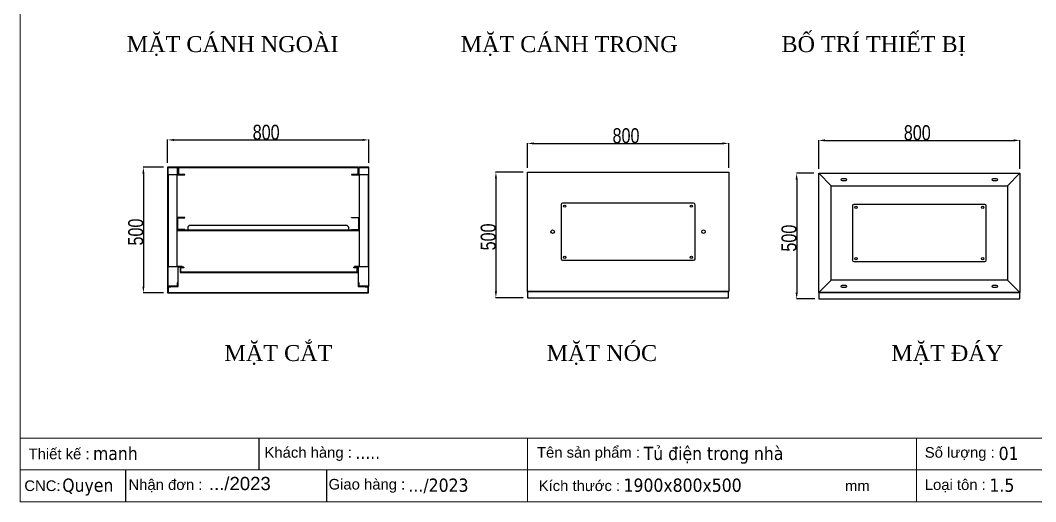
# Model space of a CAD drawing. Header units: inches. Extents: x 21 to 136330, y 8 to 58290.
# Drawn here: x 92382 to 96419, y 9104 to 11021 of the extents above; entities that cross this region are included whole.
import ezdxf
from ezdxf.enums import TextEntityAlignment as Align

# ---------------------------------------------------------------- set-up
doc = ezdxf.new("R2010")
doc.units = ezdxf.units.IN
doc.header["$MEASUREMENT"] = 0
doc.layers.add('0 KHUNG KT01', color=7, linetype='Continuous')
doc.layers.add('1-EMC-ACESS', color=4, linetype='Continuous')
doc.layers.add('0 TĂNG CỨNG', color=7, linetype='Continuous', lineweight=15)
doc.layers.add('@.DM. KÍCH THƯỚC', color=8, linetype='Continuous', transparency=0.2)
doc.layers.add('@.DM. KÍCH THƯỚC @ 1', color=8, linetype='Continuous', transparency=0.2)
doc.styles.add('ARIAL', font='arial.ttf')
doc.styles.add('roman', font='roman.shx', dxfattribs={"width": 0.8})
doc.styles.add('Tahoma (Input Text)', font='tahoma.ttf')
doc.dimstyles.new('Kích thước Duy Mạnh', dxfattribs={"dimtxt": 30, "dimasz": 25, "dimexe": 1.25, "dimexo": 20, "dimtad": 1, "dimdec": 1, "dimtxsty": 'roman', "dimcen": 2.5, "dimclrd": 8, "dimclre": 8, "dimclrt": 2, "dimadec": 0, "dimazin": 0, "dimtfac": 1, "dimtdec": 1, "dimtix": 1, "dimtmove": 0, "dimatfit": 3, "dimfxl": 1, "dimtfillclr": 1, "dimarcsym": 0})

# ---------------------------------------------------------------- blocks, each defined once
blk = doc.blocks.new('*D1589')
at = {"layer": '@.DM. KÍCH THƯỚC', "color": 8, "lineweight": -2, "transparency": 16777216}
for p, q in [((92950.4, 10435.6), (92869.8, 10435.6)), ((92950.4, 9935.6), (92869.8, 9935.6))]:
    blk.add_line(p, q, dxfattribs=at)
at = {"layer": '@.DM. KÍCH THƯỚC', "lineweight": -2, "transparency": 16777216}
blk.add_line((92871.1, 10410.6), (92871.1, 9960.6), dxfattribs=at)
at = {"layer": '@.DM. KÍCH THƯỚC', "transparency": 16777216}
for points in [[(92866.9, 10410.6), (92875.2, 10410.6), (92871.1, 10435.6)], [(92866.9, 9960.6), (92875.2, 9960.6), (92871.1, 9935.6)]]:
    blk.add_solid(points, dxfattribs=at)
at = {"layer": 'Defpoints', "color": 0, "transparency": 16777216}
for p in [(92970.4, 10435.6), (92871.1, 9935.6), (92970.4, 9935.6)]:
    blk.add_point(p, dxfattribs=at)
at = {"layer": '@.DM. KÍCH THƯỚC', "color": 2, "transparency": 16777216, "insert": (92810.4, 10123.9), "char_height": 60, "attachment_point": 1, "rotation": 90, "style": 'roman'}
blk.add_mtext('500', dxfattribs=at)
blk = doc.blocks.new('*D1590')
at = {"layer": '@.DM. KÍCH THƯỚC', "color": 8, "lineweight": -2, "transparency": 16777216}
for p, q in [((92967.4, 10452.6), (92967.4, 10545.5)), ((93767.4, 10452.6), (93767.4, 10545.5))]:
    blk.add_line(p, q, dxfattribs=at)
at = {"layer": '@.DM. KÍCH THƯỚC', "lineweight": -2, "transparency": 16777216}
blk.add_line((92992.4, 10544.2), (93742.4, 10544.2), dxfattribs=at)
at = {"layer": '@.DM. KÍCH THƯỚC', "transparency": 16777216}
for points in [[(92992.4, 10548.4), (92992.4, 10540.1), (92967.4, 10544.2)], [(93742.4, 10548.4), (93742.4, 10540.1), (93767.4, 10544.2)]]:
    blk.add_solid(points, dxfattribs=at)
at = {"layer": 'Defpoints', "color": 0, "transparency": 16777216}
for p in [(93767.4, 10544.2), (92967.4, 10432.6), (93767.4, 10432.6)]:
    blk.add_point(p, dxfattribs=at)
at = {"layer": '@.DM. KÍCH THƯỚC', "color": 2, "transparency": 16777216, "insert": (93305.7, 10604.8), "char_height": 60, "attachment_point": 1, "style": 'roman'}
blk.add_mtext('800', dxfattribs=at)
blk = doc.blocks.new('*D1601')
at = {"layer": '@.DM. KÍCH THƯỚC', "color": 8, "lineweight": -2, "transparency": 16777216}
for p, q in [((94398.2, 10433.2), (94398.2, 10531.7)), ((95198.2, 10433.2), (95198.2, 10531.7))]:
    blk.add_line(p, q, dxfattribs=at)
at = {"layer": '@.DM. KÍCH THƯỚC', "lineweight": -2, "transparency": 16777216}
blk.add_line((94423.2, 10530.5), (95173.2, 10530.5), dxfattribs=at)
at = {"layer": '@.DM. KÍCH THƯỚC', "transparency": 16777216}
for points in [[(94423.2, 10534.6), (94423.2, 10526.3), (94398.2, 10530.5)], [(95173.2, 10534.6), (95173.2, 10526.3), (95198.2, 10530.5)]]:
    blk.add_solid(points, dxfattribs=at)
at = {"layer": 'Defpoints', "color": 0, "transparency": 16777216}
for p in [(95198.2, 10530.5), (94398.2, 10413.2), (95198.2, 10413.2)]:
    blk.add_point(p, dxfattribs=at)
at = {"layer": '@.DM. KÍCH THƯỚC', "color": 2, "transparency": 16777216, "insert": (94736.5, 10591.1), "char_height": 60, "attachment_point": 1, "style": 'roman'}
blk.add_mtext('800', dxfattribs=at)
blk = doc.blocks.new('*D1602')
at = {"layer": '@.DM. KÍCH THƯỚC', "color": 8, "lineweight": -2, "transparency": 16777216}
for p, q in [((94381.2, 10416.2), (94271.5, 10416.2)), ((94381.2, 9916.2), (94271.5, 9916.2))]:
    blk.add_line(p, q, dxfattribs=at)
at = {"layer": '@.DM. KÍCH THƯỚC', "lineweight": -2, "transparency": 16777216}
blk.add_line((94272.7, 10391.2), (94272.7, 9941.2), dxfattribs=at)
at = {"layer": '@.DM. KÍCH THƯỚC', "transparency": 16777216}
for points in [[(94268.6, 10391.2), (94276.9, 10391.2), (94272.7, 10416.2)], [(94268.6, 9941.2), (94276.9, 9941.2), (94272.7, 9916.2)]]:
    blk.add_solid(points, dxfattribs=at)
at = {"layer": 'Defpoints', "color": 0, "transparency": 16777216}
for p in [(94401.2, 10416.2), (94272.7, 9916.2), (94401.2, 9916.2)]:
    blk.add_point(p, dxfattribs=at)
at = {"layer": '@.DM. KÍCH THƯỚC', "color": 2, "transparency": 16777216, "insert": (94212.1, 10104.5), "char_height": 60, "attachment_point": 1, "rotation": 90, "style": 'roman'}
blk.add_mtext('500', dxfattribs=at)
blk = doc.blocks.new('*D1603')
at = {"layer": '@.DM. KÍCH THƯỚC', "color": 8, "lineweight": -2, "transparency": 16777216}
for p, q in [((95536.3, 10411.4), (95467.3, 10411.4)), ((95540.3, 9911.4), (95467.3, 9911.4))]:
    blk.add_line(p, q, dxfattribs=at)
at = {"layer": '@.DM. KÍCH THƯỚC', "lineweight": -2, "transparency": 16777216}
blk.add_line((95468.6, 10386.4), (95468.6, 9936.4), dxfattribs=at)
at = {"layer": '@.DM. KÍCH THƯỚC', "transparency": 16777216}
for points in [[(95464.4, 10386.4), (95472.8, 10386.4), (95468.6, 10411.4)], [(95464.4, 9936.4), (95472.8, 9936.4), (95468.6, 9911.4)]]:
    blk.add_solid(points, dxfattribs=at)
at = {"layer": 'Defpoints', "color": 0, "transparency": 16777216}
for p in [(95556.3, 10411.4), (95468.6, 9911.4), (95560.3, 9911.4)]:
    blk.add_point(p, dxfattribs=at)
at = {"layer": '@.DM. KÍCH THƯỚC', "color": 2, "transparency": 16777216, "insert": (95408, 10099.7), "char_height": 60, "attachment_point": 1, "rotation": 90, "style": 'roman'}
blk.add_mtext('500', dxfattribs=at)
blk = doc.blocks.new('*D1604')
at = {"layer": '@.DM. KÍCH THƯỚC', "color": 8, "lineweight": -2, "transparency": 16777216}
for p, q in [((95556.3, 10429.7), (95556.3, 10543.7)), ((96356.3, 10429.7), (96356.3, 10543.7))]:
    blk.add_line(p, q, dxfattribs=at)
at = {"layer": '@.DM. KÍCH THƯỚC', "lineweight": -2, "transparency": 16777216}
blk.add_line((95581.3, 10542.4), (96331.3, 10542.4), dxfattribs=at)
at = {"layer": '@.DM. KÍCH THƯỚC', "transparency": 16777216}
for points in [[(95581.3, 10546.6), (95581.3, 10538.2), (95556.3, 10542.4)], [(96331.3, 10546.6), (96331.3, 10538.2), (96356.3, 10542.4)]]:
    blk.add_solid(points, dxfattribs=at)
at = {"layer": 'Defpoints', "color": 0, "transparency": 16777216}
for p in [(96356.3, 10542.4), (95556.3, 10409.7), (96356.3, 10409.7)]:
    blk.add_point(p, dxfattribs=at)
at = {"layer": '@.DM. KÍCH THƯỚC', "color": 2, "transparency": 16777216, "insert": (95894.6, 10603), "char_height": 60, "attachment_point": 1, "style": 'roman'}
blk.add_mtext('800', dxfattribs=at)
blk = doc.blocks.new('KHUNG KT1')
at = {"color": 7}
for p, q in [((7128, -4752), (0, -4752)), ((2294.1, -4752), (2294.1, -5040)), ((4052.8, -4752), (4052.8, -5040)), ((4848, -4896), (0, -4896))]:
    blk.add_line(p, q, dxfattribs=at)
blk.add_lwpolyline([(0, 0), (7128, 0), (7128, -5040), (0, -5040)], close=True, dxfattribs=at)
at = {"layer": '0 KHUNG KT01'}
for p, q in [((1077.9, -4752), (1077.9, -4896)), ((476.3, -4896), (476.3, -5040)), ((1385.1, -4896), (1385.1, -5040))]:
    blk.add_line(p, q, dxfattribs=at)
at = {"color": 2, "char_height": 48, "width": 2202.321, "attachment_point": 4, "style": 'ARIAL'}
for s, insert in [('  Thiết kế :', (0, -4824)), ('  Khách hàng :', (1066.9, -4824)), ('  Tên sản phẩm :', (2299.1, -4824)), ('  Số lượng :', (4052.8, -4824)), ('CNC:', (18.2, -4968)), ('  Nhận đơn :', (451.9, -4968)), ('  Giao hàng :', (1356.7, -4968)), ('  Kích thước :', (2307, -4968)), ('mm', (3729.5, -4968)), ('  Loại tôn :', (4052.8, -4968))]:
    blk.add_mtext(s, dxfattribs=dict(at, insert=insert))
at = {"color": 1, "style": 'Tahoma (Input Text)', "flags": 8}
for tag, p in [('#01', (328.9, -4851.1)), ('#03', (1514.7, -4846.3)), ('#05', (2819, -4851.1)), ('#07', (4424, -4851.1)), ('#09', (5172.9, -4851.1)), ('#02', (189.8, -4995.1)), ('#04', (1755.3, -4995.1)), ('#06', (2727.8, -4995.1)), ('#08', (4382.7, -4995.1)), ('#10', (5172.9, -4995.1))]:
    blk.add_attdef(tag, p, '', height=60, dxfattribs=at)
blk.add_attdef('#11', text='', height=60, dxfattribs=at).set_placement((6996, -4961.6), align=Align.CENTER)
at = {"layer": '0 TĂNG CỨNG', "color": 1, "style": 'ARIAL'}
blk.add_attdef('#12', (852.8, -4987.6), '', height=60, dxfattribs=at)

msp = doc.modelspace()

# ---------------------------------------------------------------- linework, layer by layer
for p, q in [((93007.4329, 10435.6171), (92967.4329, 10435.6171)), ((92967.4329, 10435.6171), (92967.4329, 9960.6171)), ((92968.9329, 9962.1171), (92968.9329, 10434.1171)), ((92968.9329, 10434.1171), (93005.9329, 10434.1171)), ((93005.9329, 10434.1171), (93005.9329, 10405.6171)), ((93007.4329, 10407.1171), (93007.4329, 10435.6171)), ((93005.9329, 10405.6171), (93035.9329, 10405.6171)), ((93035.9329, 10407.1171), (93007.4329, 10407.1171)), ((93035.9329, 10405.6171), (93035.9329, 10407.1171)), ((95606.2927, 10361.4288), (95556.2927, 10411.4288)), ((96356.2927, 10411.4288), (96306.2927, 10361.4288)), ((93007.4329, 9975.6171), (93005.9329, 9975.6171)), ((93005.9329, 9975.6171), (93005.9329, 9962.1171)), ((93007.4329, 9960.6171), (93007.4329, 9975.6171)), ((95556.2927, 9936.4288), (95606.2927, 9986.4288)), ((96306.2927, 9986.4288), (96356.2927, 9936.4288)), ((92967.4329, 9960.6171), (93007.4329, 9960.6171)), ((93005.9329, 9962.1171), (92968.9329, 9962.1171))]:
    msp.add_line(p, q)
for points in [[(93011.4329, 10408.1171), (93011.4329, 10434.1171), (93723.4329, 10434.1171), (93723.4329, 10408.1171), (93724.9329, 10408.1171), (93724.9329, 10435.6171), (93009.9329, 10435.6171), (93009.9329, 10408.1171)], [(93687.4329, 10185.6171), (93687.4429, 10185.6171), (93687.4429, 10184.1171)], [(93031.9329, 10037.1171), (93016.9329, 10037.1171), (93016.9329, 10017.1171), (93722.9329, 10017.1171), (93722.9329, 10037.1171), (93707.9329, 10037.1171)], [(93031.9329, 10035.6171), (93018.4329, 10035.6171), (93018.4329, 10018.6171), (93721.4329, 10018.6171), (93721.4329, 10035.6171), (93707.9329, 10035.6171), (93707.8622, 10035.6171), (93707.8622, 10037.1171), (93707.9329, 10037.1171), (93707.9329, 10035.6171)], [(92980.4329, 9959.1171), (92980.5036, 9959.1171), (92980.5036, 9957.6171), (92980.4329, 9957.6171), (92980.4329, 9959.1171), (92967.4329, 9959.1171), (92967.4329, 9935.6171), (93766.4329, 9935.6171), (93766.4329, 9959.1171), (93753.4329, 9959.1171)], [(92980.4329, 9957.6171), (92968.9329, 9957.6171), (92968.9329, 9937.1171), (93764.9329, 9937.1171), (93764.9329, 9957.6171), (93753.4329, 9957.6171), (93753.3622, 9957.6171), (93753.3622, 9959.1171), (93753.4329, 9959.1171), (93753.4329, 9957.6171)]]:
    msp.add_lwpolyline(points)
for points in [[(93765.9329, 9962.1171), (93728.9329, 9962.1171), (93728.9329, 9975.6171), (93727.4329, 9975.6171), (93727.4329, 9960.6171), (93767.4329, 9960.6171), (93767.4329, 10435.6171), (93727.4329, 10435.6171), (93727.4329, 10407.1171), (93698.9329, 10407.1171), (93698.9329, 10405.6171), (93728.9329, 10405.6171), (93728.9329, 10434.1171), (93765.9329, 10434.1171)], [(94398.1991, 10416.1881), (95198.1991, 10416.1881), (95198.1991, 9941.1881), (94398.1991, 9941.1881)], [(95556.2927, 10411.4288), (96356.2927, 10411.4288), (96356.2927, 9936.4288), (95556.2927, 9936.4288)], [(95606.2927, 10361.4288), (96306.2927, 10361.4288), (96306.2927, 9986.4288), (95606.2927, 9986.4288)], [(93024.9329, 10040.6171), (93007.9329, 10040.6171), (93007.9329, 9960.6171), (93009.4329, 9960.6171), (93009.4329, 10039.1171), (93024.9329, 10039.1171)], [(93031.9329, 10035.6171), (93032.0036, 10035.6171), (93032.0036, 10037.1171), (93031.9329, 10037.1171)], [(93709.9329, 10039.1171), (93725.4329, 10039.1171), (93725.4329, 9960.6171), (93726.9329, 9960.6171), (93726.9329, 10040.6171), (93709.9329, 10040.6171)], [(95197.1991, 9939.6881), (94398.1991, 9939.6881), (94398.1991, 9916.1881), (95197.1991, 9916.1881)], [(96355.2927, 9934.9288), (95556.2927, 9934.9288), (95556.2927, 9911.4288), (96355.2927, 9911.4288)]]:
    msp.add_lwpolyline(points, close=True)
at = {"color": 6}
for points in [[(93005.9329, 10405.6171), (92968.9329, 10405.6171), (92968.9329, 10040.6171), (93005.9329, 10040.6171)], [(93765.9329, 10405.6171), (93728.9329, 10405.6171), (93728.9329, 10040.6171), (93765.9329, 10040.6171)]]:
    msp.add_lwpolyline(points, close=True, dxfattribs=at)
for points in [[(95650.2927, 10390.9288), (95656.2927, 10390.9288), (95662.2927, 10390.9288, -1), (95662.2927, 10381.9288), (95656.2927, 10381.9288), (95650.2927, 10381.9288, -1)], [(96250.2927, 10390.9288), (96256.2927, 10390.9288), (96262.2927, 10390.9288, -1), (96262.2927, 10381.9288), (96256.2927, 10381.9288), (96250.2927, 10381.9288, -1)], [(95057.1991, 10293.6881, -0.414213562), (95063.1991, 10287.6881), (95063.1991, 10069.6881, -0.414213562), (95057.1991, 10063.6881), (94539.1991, 10063.6881, -0.414213562), (94533.1991, 10069.6881), (94533.1991, 10287.6881, -0.414213562), (94539.1991, 10293.6881)], [(95697.2927, 10058.9288, -0.414213562), (95691.2927, 10064.9288), (95691.2927, 10282.9288, -0.414213562), (95697.2927, 10288.9288), (96215.2927, 10288.9288, -0.414213562), (96221.2927, 10282.9288), (96221.2927, 10064.9288, -0.414213562), (96215.2927, 10058.9288)], [(95656.2927, 9956.9288), (95650.2927, 9956.9288, -1), (95650.2927, 9965.9288), (95656.2927, 9965.9288), (95662.2927, 9965.9288, -1), (95662.2927, 9956.9288)], [(96256.2927, 9956.9288), (96250.2927, 9956.9288, -1), (96250.2927, 9965.9288), (96256.2927, 9965.9288), (96262.2927, 9965.9288, -1), (96262.2927, 9956.9288)]]:
    msp.add_lwpolyline(points, format="xyb", close=True)
at = {"color": 1}
for points in [[(93005.9329, 10185.6171), (93035.9329, 10185.6171), (93035.9329, 10187.1171), (93007.4329, 10187.1171), (93007.4329, 10234.1171), (93035.9329, 10234.1171), (93035.9329, 10235.6171), (93005.9329, 10235.6171)], [(93728.9329, 10185.6171), (93698.9329, 10185.6171), (93698.9329, 10187.1171), (93727.4329, 10187.1171), (93727.4329, 10234.1171), (93698.9329, 10234.1171), (93698.9329, 10235.6171), (93728.9329, 10235.6171)]]:
    msp.add_lwpolyline(points, close=True, dxfattribs=at)
at = {"color": 0}
msp.add_lwpolyline([(93007.4329, 10184.1171), (93727.4329, 10184.1171), (93727.4329, 10185.6171), (93007.4329, 10185.6171)], close=True, dxfattribs=at)
msp.add_lwpolyline([(93687.4329, 10184.6429), (93687.4329, 10185.6171), (93687.4329, 10187.1171), (93687.4329, 10194.1171, 0.414213562), (93677.4329, 10204.1171), (93057.4329, 10204.1171, 0.414213562), (93047.4329, 10194.1171), (93047.4329, 10187.1171)], format="xyb")
for centre, radius in [((94546.1991, 10280.6881), 4.5), ((95050.1991, 10280.6881), 4.5), ((95704.2927, 10275.9288), 4.5), ((96208.2927, 10275.9288), 4.5), ((94498.1991, 10178.6881), 7), ((95098.1991, 10178.6881), 7), ((94546.1991, 10076.6881), 4.5), ((95050.1991, 10076.6881), 4.5), ((95704.2927, 10071.9288), 4.5), ((96208.2927, 10071.9288), 4.5)]:
    msp.add_circle(centre, radius)

# ---------------------------------------------------------------- block references
at = {"layer": '0 TĂNG CỨNG', "color": 1}
ref = msp.add_blockref('KHUNG KT1', (92381.6544, 13535.5763), dxfattribs=dict(at, xscale=0.8792977987369557, yscale=0.8792977987369557, zscale=0.8792977987369557))
ref.add_attrib('#12', '.../2023', (93131.5632, 9149.9857), dxfattribs={"color": 1, "height": 52.75787, "style": 'ARIAL'})
ref.add_attrib('#01', 'manh', (92670.8805, 9270.0495), dxfattribs={"layer": '0', "color": 1, "height": 52.75787, "style": 'Tahoma (Input Text)'})
ref.add_attrib('#03', '.....', (93713.5429, 9274.2145), dxfattribs={"layer": '0', "color": 1, "height": 52.75787, "style": 'Tahoma (Input Text)'})
ref.add_attrib('#04', '.../2023', (93925.0884, 9143.4306), dxfattribs={"layer": '0', "color": 1, "height": 52.75787, "style": 'Tahoma (Input Text)'})
ref.add_attrib('#05', 'Tủ điện trong nhà', (94860.4029, 9270.0495), dxfattribs={"layer": '0', "color": 1, "height": 52.757868, "style": 'Tahoma (Input Text)'})
ref.add_attrib('#06', '1900x800x500', (94780.2401, 9143.4306), dxfattribs={"layer": '0', "color": 1, "height": 52.757868, "style": 'Tahoma (Input Text)'})
ref.add_attrib('#07', '01', (96271.6809, 9270.0495), dxfattribs={"layer": '0', "color": 1, "height": 52.75787, "style": 'Tahoma (Input Text)'})
ref.add_attrib('#08', '1.5', (96235.3123, 9143.4306), dxfattribs={"layer": '0', "color": 1, "height": 52.75787, "style": 'Tahoma (Input Text)'})
ref.add_attrib('#02', 'Quyen', (92548.533, 9143.4306), dxfattribs={"layer": '0', "color": 1, "height": 52.75787, "style": 'Tahoma (Input Text)'})

# ---------------------------------------------------------------- texts
at = {"layer": '1-EMC-ACESS', "color": 1, "linetype": 'ByBlock', "lineweight": -2, "char_height": 63.504, "width": 972.626469, "attachment_point": 2, "style": 'ARIAL'}
for s, insert in [('{\\fTimes New Roman|b0|i0|c0|p18;\\C7;MẶT CÁNH NGOÀI}', (93225.7704, 10957.5183)), ('{\\fTimes New Roman|b0|i0|c0|p18;\\C7;MẶT CÁNH TRONG}', (94563.846, 10957.5183)), ('{\\fTimes New Roman|b0|i0|c0|p18;\\C7;BỐ TRÍ THIẾT BỊ}', (95774.4204, 10957.5183)), ('{\\fTimes New Roman|b0|i0|c0|p18;\\C7;MẶT CẮT}', (93407.7259, 9727.5998)), ('{\\fTimes New Roman|b0|i0|c0|p18;\\C7;MẶT NÓC}', (94693.8759, 9727.5998)), ('{\\fTimes New Roman|b0|i0|c0|p18;\\C7;MẶT ĐÁY}', (96067.0038, 9727.5998))]:
    msp.add_mtext(s, dxfattribs=dict(at, insert=insert))

# ---------------------------------------------------------------- dimensions: what is measured, and where the dimension line sits
at = {"layer": '@.DM. KÍCH THƯỚC @ 1'}
for base, p1, p2, angle, picture, middle in [((93767.4329, 10544.223), (92967.4329, 10432.6171), (93767.4329, 10432.6171), 180, '*D1590', (93367.4329, 10544.223)), ((95198.1991, 10530.4532), (94398.1991, 10413.1881), (95198.1991, 10413.1881), 180, '*D1601', (94798.1991, 10530.4532)), ((92871.0647, 9935.6171), (92970.4329, 10435.6171), (92970.4329, 9935.6171), 90, '*D1589', (92871.0647, 10185.6171)), ((94272.722, 9916.1881), (94401.1991, 10416.1881), (94401.1991, 9916.1881), 270, '*D1602', (94272.722, 10166.1881)), ((95468.5888, 9911.4288), (95556.2927, 10411.4288), (95560.2927, 9911.4288), 270, '*D1603', (95468.5888, 10161.4288))]:
    dim = msp.add_linear_dim(base=base, p1=p1, p2=p2, angle=angle, dimstyle='Kích thước Duy Mạnh', override={"dimscale": 1, "dimtxt": 60, "dimdec": 0, "dimclrd": 256, "dimtdec": 0, "dimtix": 1, "dimtofl": 0, "dimtmove": 0, "dimatfit": 1}, dxfattribs=at)
    dim.commit()
    dim.dimension.update_dxf_attribs({"geometry": picture, "text_midpoint": middle, "dimtype": 128})
dim = msp.add_linear_dim(base=(96356.2927, 10542.4161), p1=(95556.2927, 10409.7288), p2=(96356.2927, 10409.7288), dimstyle='Kích thước Duy Mạnh', override={"dimscale": 1, "dimtxt": 60, "dimdec": 0, "dimclrd": 256, "dimtdec": 0, "dimtix": 1, "dimtofl": 0, "dimtmove": 0, "dimatfit": 1}, dxfattribs=at)
dim.commit()
dim.dimension.update_dxf_attribs({"geometry": '*D1604', "text_midpoint": (95956.2927, 10542.4161), "dimtype": 128})

doc.saveas('drawing.dxf')
